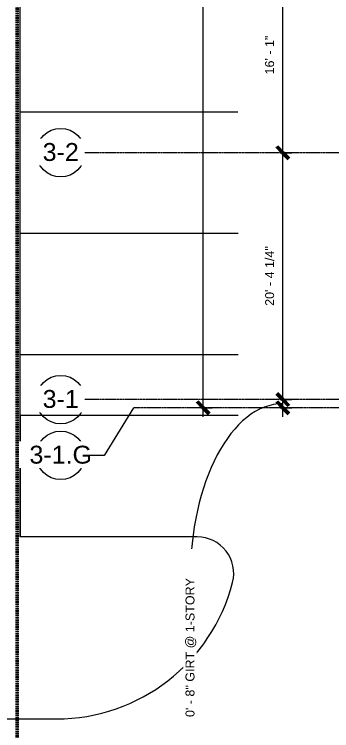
# Model space of a CAD drawing. Header units: inches. Extents: x 15537 to 31673, y -30778 to -16067.
# Drawn here: x 21402 to 21716, y -23115 to -22406 of the extents above; entities that cross this region are included whole.
import ezdxf

# ---------------------------------------------------------------- set-up
doc = ezdxf.new("R2010")
doc.units = ezdxf.units.IN
doc.header["$MEASUREMENT"] = 0
doc.linetypes.add('Grid Line 1_2_', pattern=[0.875, 0.5, -0.125, 0.125, -0.125])
doc.linetypes.add('Hidden', pattern=[0.28125, 0.1875, -0.09375])
for name, color, linetype, lineweight in [('A-ANNO-DIMS', 211, 'Continuous', 9), ('A-ANNO-DIMS-96', 211, 'Continuous', 9), ('A-PROP-SBCK', 71, 'Hidden', 50), ('Conc', 7, 'Continuous', 9), ('EOP-PR', 4, 'Continuous', 9), ('PAINT', 190, 'Continuous', 9), ('S-GRID', 1, 'Continuous', 9), ('S-GRID-IDEN', 1, 'Continuous', 9)]:
    doc.layers.add(name, color=color, linetype=linetype, lineweight=lineweight)
doc.styles.add('Arial', font='arial.ttf', dxfattribs={"height": 17.703593})
doc.styles.add('Arial_1', font='arial.ttf', dxfattribs={"height": 8.851796})
doc.dimstyles.new('Linear_-_3_32__Arial', dxfattribs={"dimscale": 12, "dimtxt": 9, "dimasz": 1, "dimexe": 0.75, "dimexo": 0.5, "dimgap": 0.5, "dimtad": 1, "dimdec": 4, "dimrnd": 0.0625, "dimzin": 1, "dimdsep": 46, "dimlunit": 4, "dimtxsty": 'Arial_1', "dimblk1": 'OBLIQUE', "dimblk2": 'OBLIQUE', "dimsah": 1, "dimcen": 0.09, "dimdle": 0.75, "dimazin": 0, "dimtfac": 1, "dimtdec": 4, "dimtix": 1, "dimtmove": 1, "dimatfit": 3, "dimfxl": 1, "dimtvp": 1, "dimtfill": 1, "dimfrac": 2, "dimtolj": 1, "dimtzin": 0, "dimarcsym": 2})
doc.dimstyles.new('Linear_-_3_32__Arial_1', dxfattribs={"dimscale": 12, "dimtxt": 9, "dimasz": 1, "dimexe": 0.75, "dimexo": 0.5, "dimgap": 0.5, "dimtad": 1, "dimdec": 4, "dimrnd": 0.0625, "dimzin": 1, "dimdsep": 46, "dimlunit": 4, "dimtxsty": 'Arial_1', "dimblk1": 'OBLIQUE', "dimblk2": 'OBLIQUE', "dimsah": 1, "dimcen": 0.09, "dimdle": 0.75, "dimazin": 0, "dimtfac": 1, "dimtdec": 4, "dimtix": 1, "dimtmove": 0, "dimatfit": 3, "dimfxl": 1, "dimtvp": 1, "dimtfill": 1, "dimfrac": 2, "dimtolj": 1, "dimtzin": 0, "dimarcsym": 2})

# ---------------------------------------------------------------- blocks, each defined once
blk = doc.blocks.new('Grid - Grid Head - Circle-14747-First Floor Plan - Enlarged')
at = {"layer": 'S-GRID-IDEN'}
blk.add_circle((0, 0), 0.25, dxfattribs=at)
blk = doc.blocks.new('DIMBLOCK1-First Floor Plan - Enlarged')
at = {"layer": 'A-ANNO-DIMS-96', "lineweight": 50}
for p, q in [((21667.29, -22787.3), (21661.29, -22781.3)), ((21667.29, -22795.3), (21661.29, -22789.3)), ((21667.29, -22787.3), (21673.29, -22793.3)), ((21667.29, -22795.3), (21673.29, -22801.3))]:
    blk.add_line(p, q, dxfattribs=at)
at = {"layer": 'A-ANNO-DIMS-96'}
for p, q in [((21664.81, -22787.3), (21676.29, -22787.3)), ((21667.29, -22787.3), (21664.81, -22787.3)), ((21667.29, -22804.3), (21667.29, -22787.3)), ((21664.81, -22795.3), (21676.29, -22795.3)), ((21667.29, -22795.3), (21664.81, -22795.3))]:
    blk.add_line(p, q, dxfattribs=at)
blk.add_ellipse((21667.29, -22964.55), major_axis=(0, 173.25), ratio=0.529501, start_param=0, end_param=1.570796, dxfattribs=at)
at = {"layer": 'A-ANNO-DIMS-96', "color": 0, "insert": (21571, -23101.21), "char_height": 8.8518, "width": 163.9938, "attachment_point": 1, "rotation": 90, "line_spacing_factor": 0.938532, "style": 'Arial_1', "bg_fill": 3, "box_fill_scale": 1.25, "bg_fill_color": 0, "bg_fill_transparency": 0}
blk.add_mtext('0\' - 8" GIRT @ 1-STORY', dxfattribs=at)
blk = doc.blocks.new('_Oblique')
at = {"color": 0, "linetype": 'ByBlock', "lineweight": -2}
blk.add_line((-0.5, -0.5), (0.5, 0.5), dxfattribs=at)
blk = doc.blocks.new('DIMBLOCK2-First Floor Plan - Enlarged')
at = {"layer": 'A-ANNO-DIMS-96', "lineweight": 50}
for p, q in [((21667.29, -22543.05), (21661.29, -22537.05)), ((21667.29, -22543.05), (21673.29, -22549.05)), ((21667.29, -22787.3), (21661.29, -22781.3)), ((21667.29, -22787.3), (21673.29, -22793.3))]:
    blk.add_line(p, q, dxfattribs=at)
at = {"layer": 'A-ANNO-DIMS-96'}
for p, q in [((21664.81, -22543.05), (21676.29, -22543.05)), ((21667.29, -22543.05), (21664.81, -22543.05)), ((21667.29, -22787.3), (21667.29, -22543.05)), ((21664.81, -22787.3), (21676.29, -22787.3)), ((21667.29, -22787.3), (21664.81, -22787.3))]:
    blk.add_line(p, q, dxfattribs=at)
at = {"layer": 'A-ANNO-DIMS-96', "color": 0, "insert": (21649.81, -22694.53), "char_height": 8.8518, "width": 70.4492, "attachment_point": 1, "rotation": 90, "line_spacing_factor": 0.938532, "style": 'Arial_1', "bg_fill": 3, "box_fill_scale": 1.25, "bg_fill_color": 0, "bg_fill_transparency": 0}
blk.add_mtext('20\' - 4 1/4"', dxfattribs=at)
blk = doc.blocks.new('DIMBLOCK3-First Floor Plan - Enlarged')
at = {"layer": 'A-ANNO-DIMS-96', "lineweight": 50}
for p, q in [((21667.29, -22350.05), (21661.29, -22344.05)), ((21667.29, -22350.05), (21673.29, -22356.05)), ((21667.29, -22543.05), (21661.29, -22537.05)), ((21667.29, -22543.05), (21673.29, -22549.05))]:
    blk.add_line(p, q, dxfattribs=at)
at = {"layer": 'A-ANNO-DIMS-96'}
for p, q in [((21664.81, -22350.05), (21676.29, -22350.05)), ((21667.29, -22350.05), (21664.81, -22350.05)), ((21667.29, -22543.05), (21667.29, -22350.05)), ((21664.81, -22543.05), (21676.29, -22543.05)), ((21667.29, -22543.05), (21664.81, -22543.05))]:
    blk.add_line(p, q, dxfattribs=at)
at = {"layer": 'A-ANNO-DIMS-96', "color": 0, "insert": (21649.81, -22465.66), "char_height": 8.852, "width": 45.8585, "attachment_point": 1, "rotation": 90, "line_spacing_factor": 0.938532, "style": 'Arial_1', "bg_fill": 3, "box_fill_scale": 1.25, "bg_fill_color": 0, "bg_fill_transparency": 0}
blk.add_mtext('16\' - 1"', dxfattribs=at)
blk = doc.blocks.new('DIMBLOCK43-First Floor Plan - Enlarged')
at = {"layer": 'A-ANNO-DIMS-96', "lineweight": 50}
for p, q in [((21588.48, -20891.55), (21582.48, -20885.55)), ((21588.48, -20891.55), (21594.48, -20897.55)), ((21588.48, -22795.3), (21582.48, -22789.3)), ((21588.48, -22795.3), (21594.48, -22801.3))]:
    blk.add_line(p, q, dxfattribs=at)
at = {"layer": 'A-ANNO-DIMS-96'}
for p, q in [((21588.48, -22804.3), (21588.48, -20882.55)), ((21586, -20891.55), (21597.48, -20891.55)), ((21588.48, -20891.55), (21586, -20891.55)), ((21586, -22795.3), (21597.48, -22795.3)), ((21588.48, -22795.3), (21586, -22795.3))]:
    blk.add_line(p, q, dxfattribs=at)
at = {"layer": 'A-ANNO-DIMS-96', "color": 0, "insert": (21571, -21876.17), "char_height": 8.8518, "width": 78.5908, "attachment_point": 1, "rotation": 90, "line_spacing_factor": 0.938532, "style": 'Arial_1', "bg_fill": 3, "box_fill_scale": 1.25, "bg_fill_color": 0, "bg_fill_transparency": 0}
blk.add_mtext('158\' - 7 3/4"', dxfattribs=at)

msp = doc.modelspace()

# ---------------------------------------------------------------- linework, layer by layer
at = {"layer": 'A-PROP-SBCK'}
msp.add_line((21404.23523, -23401.2537), (21404.23523, -19438.18055), dxfattribs=at)
at = {"layer": 'Conc'}
msp.add_line((21407.23523, -22923.08555), (21407.23523, -19989.33555), dxfattribs=at)
at = {"layer": 'EOP-PR'}
for p, q in [((21407.23523, -22803.08555), (21407.23523, -22923.08555)), ((21582.66263, -22923.08555), (21407.23523, -22923.08555)), ((20912.23523, -23103.08555), (21443.23523, -23103.08555))]:
    msp.add_line(p, q, dxfattribs=at)
for centre, radius, start, end in [((21582.66263, -22959.08555), 36, 345.52248781, 90), ((21443.23523, -22923.08555), 180, 270, 345.52248781)]:
    msp.add_arc(centre, radius, start, end, dxfattribs=at)
at = {"layer": 'PAINT'}
for p, q in [((21622.79576, -22503.08716), (21406.79576, -22503.08716)), ((21623.23523, -22623.08555), (21407.23523, -22623.08555)), ((21623.23523, -22743.08555), (21407.23523, -22743.08555)), ((21623.23523, -22803.08555), (21407.23523, -22803.08555))]:
    msp.add_line(p, q, dxfattribs=at)

# ---------------------------------------------------------------- block references
at = {"layer": 'S-GRID-IDEN', "xscale": 95.99999999999994, "yscale": 95.99999999999994, "zscale": 95.99999999999994, "rotation": 89.99999999999984}
for p in [(21447.35909, -22543.05281), (21447.35909, -22787.30281), (21447.35909, -22842.42249)]:
    msp.add_blockref('Grid - Grid Head - Circle-14747-First Floor Plan - Enlarged', p, dxfattribs=at)

# ---------------------------------------------------------------- next in the draw order: texts
at = {"layer": 'S-GRID-IDEN', "char_height": 17.703593, "attachment_point": 2, "line_spacing_factor": 0.938532, "style": 'Arial', "bg_fill": 3, "box_fill_scale": 1.25, "bg_fill_color": 0, "bg_fill_transparency": 0}
for s, insert, width in [('3-2', (21447.45658, -22533.52306), 42.552), ('3-1', (21447.45658, -22777.77306), 42.552), ('3-1.G', (21447.45658, -22832.89274), 73.656)]:
    msp.add_mtext(s, dxfattribs=dict(at, insert=insert, width=width))

# ---------------------------------------------------------------- next in the draw order: dimensions: what is measured, and where the dimension line sits
at = {"layer": 'A-ANNO-DIMS'}
dim = msp.add_linear_dim(base=(21667.29342, -22787.30281), p1=(21658.80814, -22795.30281), p2=(21658.80814, -22787.30281), angle=90, dimstyle='Linear_-_3_32__Arial', override={"dimpost": '<>GIRT @ 1-STORY', "dimfxl": 8}, dxfattribs=at)
dim.commit()
dim.dimension.update_dxf_attribs({"geometry": 'DIMBLOCK1-First Floor Plan - Enlarged', "text_midpoint": (21576.90121, -23019.21351), "dimtype": 160, "text_rotation": 90})

# ---------------------------------------------------------------- next in the draw order: linework, layer by layer
at = {"layer": 'S-GRID', "linetype": 'Grid Line 1_2_'}
msp.add_line((26427.34156, -22543.05281), (21471.35909, -22543.05281), dxfattribs=at)
at = {"layer": 'S-GRID'}
for p, q in [((21519.35909, -22795.30281), (21490.59509, -22842.42249)), ((21490.59509, -22842.42249), (21471.35909, -22842.42249))]:
    msp.add_line(p, q, dxfattribs=at)

# ---------------------------------------------------------------- next in the draw order: dimensions: what is measured, and where the dimension line sits
at = {"layer": 'A-ANNO-DIMS'}
dim = msp.add_linear_dim(base=(21667.29342, -22543.05281), p1=(21658.80814, -22787.30281), p2=(21658.80814, -22543.05281), angle=90, dimstyle='Linear_-_3_32__Arial_1', override={"dimpost": '<>', "dimfxl": 244.25}, dxfattribs=at)
dim.commit()
dim.dimension.update_dxf_attribs({"geometry": 'DIMBLOCK2-First Floor Plan - Enlarged', "text_midpoint": (21656.71657, -22665.17781)})

# ---------------------------------------------------------------- next in the draw order: linework, layer by layer
at = {"layer": 'S-GRID', "linetype": 'Grid Line 1_2_'}
for p, q in [((26427.34156, -22787.30281), (21471.35909, -22787.30281)), ((26379.34156, -22795.30281), (21519.35909, -22795.30281))]:
    msp.add_line(p, q, dxfattribs=at)

# ---------------------------------------------------------------- next in the draw order: dimensions: what is measured, and where the dimension line sits
at = {"layer": 'A-ANNO-DIMS'}
dim = msp.add_linear_dim(base=(21667.29342, -22350.05281), p1=(21658.80814, -22543.05281), p2=(21658.80814, -22350.05281), angle=90, dimstyle='Linear_-_3_32__Arial_1', override={"dimpost": '<>', "dimfxl": 193}, dxfattribs=at)
dim.commit()
dim.dimension.update_dxf_attribs({"geometry": 'DIMBLOCK3-First Floor Plan - Enlarged', "text_midpoint": (21656.77393, -22446.55281)})

# ---------------------------------------------------------------- next in the draw order: dimensions: what is measured, and where the dimension line sits
dim = msp.add_linear_dim(base=(21588.48258, -20891.55281), p1=(21579.99729, -22795.30281), p2=(21579.99729, -20891.55281), angle=90, dimstyle='Linear_-_3_32__Arial_1', override={"dimpost": '<>', "dimfxl": 1903.75}, dxfattribs=at)
dim.commit()
dim.dimension.update_dxf_attribs({"geometry": 'DIMBLOCK43-First Floor Plan - Enlarged', "text_midpoint": (21577.90271, -21843.42781)})

doc.saveas('drawing.dxf')
